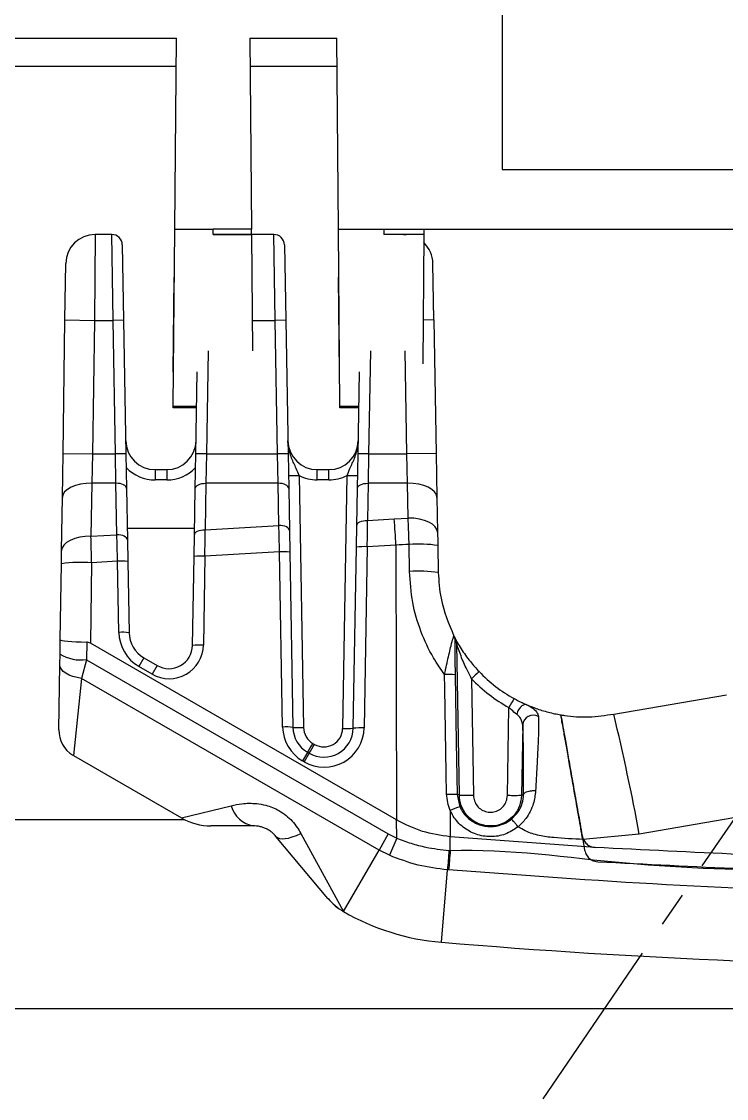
# Model space of a CAD drawing. Header units: millimetres. Extents: x 12 to 854, y 4 to 555.
# Drawn here: x 132.75 to 158.14, y 225.61 to 264.39 of the extents above; entities that cross this region are included whole.
import ezdxf

# ---------------------------------------------------------------- set-up
doc = ezdxf.new("R2010")
doc.units = ezdxf.units.MM
doc.linetypes.add('CENTER', pattern=[10.16, 6.35, -1.27, 1.27, -1.27])
doc.layers.add('DEFAULT_1', color=7, linetype='CENTER')
doc.dimstyles.new('SLDDIMSTYLE1', dxfattribs={"dimtxt": 0.18, "dimasz": 3.556, "dimexe": 0, "dimexo": 0.0625, "dimgap": 0, "dimtad": 0, "dimtih": 1, "dimtoh": 1, "dimdec": 0, "dimrnd": 1e-09, "dimzin": 0, "dimdsep": 46, "dimtxsty": 'Standard', "dimsah": 1, "dimcen": 0.09, "dimadec": 0, "dimazin": 0, "dimtfac": 3.556, "dimtdec": 0, "dimtofl": 0, "dimtmove": 0, "dimatfit": 3, "dimfxl": 1, "dimfrac": 2, "dimtolj": 1, "dimtzin": 0, "dimarcsym": 0})

msp = doc.modelspace()

# ---------------------------------------------------------------- linework, layer by layer
at = {"color": 7, "linetype": 'Continuous', "lineweight": 25}
for p, q in [((150.064, 266.931), (150.064, 259.062)), ((132.284, 263.79), (138.327, 263.79)), ((138.267, 256.907), (138.327, 263.79)), ((140.974, 263.79), (144.106, 263.79)), ((140.974, 263.79), (141.034, 256.907)), ((144.166, 256.907), (144.106, 263.79)), ((132.284, 262.775), (138.319, 262.775)), ((140.982, 262.775), (144.115, 262.775)), ((150.064, 259.062), (188.164, 259.062)), ((135.403, 256.716), (135.373, 253.626)), ((135.999, 256.716), (135.403, 256.716)), ((136.047, 253.626), (135.999, 256.716)), ((138.212, 250.54), (138.267, 256.907)), ((138.267, 256.907), (139.65, 256.907)), ((139.65, 256.712), (139.65, 256.907)), ((141.034, 256.907), (139.65, 256.907)), ((141.841, 256.716), (139.65, 256.716)), ((141.035, 256.716), (141.034, 256.907)), ((141.889, 253.626), (141.841, 256.716)), ((144.166, 256.907), (145.803, 256.907)), ((144.222, 250.54), (144.166, 256.907)), ((145.803, 256.907), (145.803, 256.712)), ((145.803, 256.907), (147.242, 256.907)), ((146.51, 256.716), (145.803, 256.716)), ((146.509, 256.716), (146.607, 256.712)), ((146.51, 256.712), (146.51, 256.716)), ((147.242, 256.907), (147.24, 256.712)), ((147.242, 256.907), (190.987, 256.907)), ((136.38, 256.342), (136.428, 253.633)), ((139.65, 256.712), (141.035, 256.712)), ((141.035, 256.712), (141.072, 252.524)), ((142.222, 256.342), (142.27, 253.633)), ((147.24, 256.712), (145.803, 256.712)), ((147.24, 256.712), (147.2, 252.063)), ((134.315, 253.642), (134.345, 255.674)), ((147.603, 253.644), (147.568, 255.676)), ((138.213, 251.762), (138.243, 255.184)), ((138.243, 255.184), (138.252, 255.184)), ((144.203, 251.74), (144.173, 255.184)), ((144.173, 255.184), (144.181, 255.184)), ((134.244, 248.832), (134.315, 253.642)), ((134.315, 253.642), (135.373, 253.626)), ((135.373, 253.626), (135.302, 248.817)), ((135.373, 253.626), (136.047, 253.626)), ((136.428, 253.633), (136.047, 253.626)), ((136.131, 248.817), (136.047, 253.626)), ((136.428, 253.633), (136.512, 248.823)), ((141.062, 253.626), (141.889, 253.626)), ((142.27, 253.633), (141.889, 253.626)), ((141.973, 248.817), (141.889, 253.626)), ((142.27, 253.633), (142.354, 248.823)), ((147.603, 253.644), (147.213, 253.638)), ((147.603, 253.644), (147.687, 248.835)), ((139.476, 252.524), (139.411, 248.817)), ((145.318, 252.524), (145.253, 248.817)), ((146.629, 248.817), (146.565, 252.524)), ((139.03, 248.823), (139.082, 251.776)), ((144.872, 248.823), (144.924, 251.776)), ((138.211, 250.472), (138.212, 250.54)), ((138.212, 250.54), (139.06, 250.54)), ((144.222, 250.54), (144.902, 250.54)), ((144.222, 250.472), (144.222, 250.54)), ((139.059, 250.472), (138.211, 250.472)), ((144.901, 250.472), (144.222, 250.472)), ((134.22, 247.245), (134.244, 248.832)), ((134.244, 248.832), (135.302, 248.817)), ((135.302, 248.817), (135.279, 247.758)), ((135.302, 248.817), (136.131, 248.817)), ((136.512, 248.823), (136.131, 248.817)), ((136.152, 247.758), (136.131, 248.817)), ((136.512, 248.823), (136.533, 247.575)), ((139.008, 247.575), (139.03, 248.823)), ((139.411, 248.817), (139.03, 248.823)), ((139.411, 248.817), (139.389, 247.758)), ((139.411, 248.817), (141.973, 248.817)), ((142.354, 248.823), (141.973, 248.817)), ((141.994, 247.758), (141.973, 248.817)), ((142.354, 248.823), (142.375, 247.575)), ((144.85, 247.575), (144.872, 248.823)), ((145.253, 248.817), (144.872, 248.823)), ((145.253, 248.817), (145.231, 247.758)), ((145.253, 248.817), (146.629, 248.817)), ((147.687, 248.835), (146.629, 248.817)), ((146.657, 247.758), (146.629, 248.817)), ((147.687, 248.835), (147.715, 247.248)), ((137.562, 248.25), (137.562, 247.879)), ((137.562, 248.25), (137.98, 248.25)), ((137.98, 248.25), (137.98, 247.879)), ((143.404, 247.879), (143.404, 248.25)), ((143.404, 248.25), (143.822, 248.25)), ((143.822, 247.879), (143.822, 248.25)), ((137.98, 247.879), (137.562, 247.879)), ((142.748, 248.036), (142.907, 238.965)), ((143.822, 247.879), (143.404, 247.879)), ((144.319, 238.932), (144.477, 248.036)), ((135.279, 247.758), (135.25, 245.849)), ((136.152, 247.758), (135.279, 247.758)), ((136.185, 245.903), (136.152, 247.758)), ((136.533, 247.575), (136.566, 245.719)), ((138.979, 245.902), (139.008, 247.575)), ((139.389, 247.758), (139.36, 246.086)), ((141.994, 247.758), (139.389, 247.758)), ((142.021, 246.239), (141.994, 247.758)), ((142.375, 247.575), (142.402, 246.056)), ((144.827, 246.239), (144.85, 247.575)), ((145.231, 247.758), (145.208, 246.423)), ((146.657, 247.758), (145.231, 247.758)), ((146.679, 246.504), (146.657, 247.758)), ((134.192, 245.335), (134.22, 247.245)), ((147.715, 247.248), (147.737, 245.993)), ((145.208, 246.423), (146.175, 246.479)), ((146.175, 246.479), (146.679, 246.504)), ((135.25, 245.849), (136.185, 245.903)), ((138.983, 246.133), (136.559, 246.133)), ((138.965, 245.121), (138.979, 245.902)), ((139.36, 246.086), (142.021, 246.239)), ((142.402, 246.056), (142.416, 245.276)), ((144.813, 245.458), (144.827, 246.239)), ((136.566, 245.719), (136.579, 244.94)), ((145.206, 245.472), (145.092, 238.948)), ((146.239, 245.531), (145.206, 245.472)), ((146.239, 245.531), (146.254, 235.636)), ((146.728, 244.583), (146.711, 245.556)), ((147.745, 245.519), (147.762, 244.546)), ((134.185, 244.859), (134.192, 245.335)), ((138.91, 241.915), (138.965, 245.121)), ((139.358, 245.135), (139.302, 241.928)), ((142.046, 245.29), (139.358, 245.135)), ((142.156, 238.982), (142.046, 245.29)), ((142.416, 245.276), (142.526, 238.968)), ((144.699, 238.935), (144.813, 245.458)), ((134.145, 242.12), (134.185, 244.859)), ((135.275, 244.899), (135.233, 242)), ((136.21, 244.953), (135.275, 244.899)), ((136.255, 242.389), (136.21, 244.953)), ((136.579, 244.94), (136.624, 242.376)), ((134.137, 241.606), (134.145, 242.12)), ((135.099, 242.04), (135.089, 241.407)), ((146.254, 235.636), (135.233, 242)), ((134.132, 241.222), (134.137, 241.606)), ((148.523, 236.536), (148.429, 241.976)), ((134.097, 238.883), (134.132, 241.222)), ((135.089, 241.407), (134.916, 240.733)), ((135.089, 241.407), (145.962, 235.13)), ((137.153, 241.478), (136.974, 241.167)), ((137.153, 241.478), (137.64, 241.197)), ((148.361, 241.4), (148.366, 240.86)), ((137.461, 240.887), (136.974, 241.167)), ((137.64, 241.197), (137.461, 240.887)), ((134.916, 240.733), (134.626, 237.951)), ((145.627, 234.549), (134.916, 240.733)), ((148.958, 240.723), (149.031, 236.532)), ((154.084, 239.448), (158.144, 240.142)), ((150.251, 236.512), (150.306, 239.685)), ((150.803, 239.062), (150.759, 236.516)), ((143.245, 238.39), (143.303, 238.357)), ((134.626, 237.951), (138.514, 235.706)), ((143.055, 238.07), (142.876, 237.76)), ((142.933, 237.727), (142.876, 237.76)), ((143.112, 238.037), (142.933, 237.727)), ((143.055, 238.07), (143.112, 238.037)), ((148.438, 236.553), (148.539, 236.113)), ((148.523, 236.536), (148.438, 236.553)), ((150.759, 236.516), (150.836, 236.554)), ((150.836, 236.554), (150.836, 236.554)), ((138.514, 235.706), (140.301, 236.149)), ((148.193, 235.979), (148.193, 235.029)), ((132.284, 235.654), (138.609, 235.654)), ((141.104, 235.423), (139.572, 235.423)), ((146.266, 234.975), (146.254, 235.636)), ((158.406, 235.716), (155.004, 235.124)), ((143.788, 232.812), (141.915, 235.045)), ((142.812, 235.149), (144.352, 232.342)), ((145.962, 235.13), (145.627, 234.549)), ((145.962, 235.13), (146.266, 234.975)), ((153.413, 234.646), (148.193, 235.029)), ((148.195, 234.534), (148.193, 235.029)), ((152.945, 235.065), (152.986, 234.934)), ((155.004, 235.124), (152.967, 234.934)), ((146.266, 234.975), (146.001, 234.362)), ((146.266, 234.975), (146.266, 234.975)), ((152.967, 234.934), (153.035, 234.55)), ((144.352, 232.342), (145.627, 234.549)), ((146.001, 234.362), (145.627, 234.549)), ((147.875, 231.232), (148.093, 233.839)), ((148.136, 233.835), (148.093, 233.839)), ((205.944, 228.831), (132.284, 228.831))]:
    msp.add_line(p, q, dxfattribs=at)
at = {"color": 7, "linetype": 'Continuous', "lineweight": 25, "flags": 128}
for points in [[(135.279, 247.758), (135.073, 247.751), (134.875, 247.723), (134.693, 247.676), (134.533, 247.613), (134.401, 247.535), (134.303, 247.445), (134.242, 247.347), (134.22, 247.245)], [(136.533, 247.575), (136.526, 247.611), (136.503, 247.647), (136.468, 247.679), (136.421, 247.707), (136.363, 247.729), (136.298, 247.746), (136.226, 247.756), (136.152, 247.758)], [(139.008, 247.575), (139.016, 247.611), (139.038, 247.647), (139.074, 247.679), (139.121, 247.707), (139.179, 247.729), (139.244, 247.746), (139.315, 247.756), (139.389, 247.758)], [(142.375, 247.575), (142.368, 247.611), (142.345, 247.647), (142.31, 247.679), (142.263, 247.707), (142.205, 247.729), (142.14, 247.746), (142.068, 247.756), (141.994, 247.758)], [(144.85, 247.575), (144.858, 247.611), (144.88, 247.647), (144.916, 247.679), (144.963, 247.707), (145.021, 247.729), (145.086, 247.746), (145.157, 247.756), (145.231, 247.758)], [(147.715, 247.248), (147.693, 247.35), (147.632, 247.448), (147.534, 247.537), (147.402, 247.615), (147.242, 247.678), (147.06, 247.724), (146.862, 247.751), (146.657, 247.758)], [(144.827, 246.239), (144.835, 246.276), (144.857, 246.311), (144.892, 246.343), (144.94, 246.371), (144.997, 246.394), (145.063, 246.411), (145.134, 246.42), (145.208, 246.423)], [(147.737, 245.993), (147.715, 246.096), (147.654, 246.193), (147.556, 246.283), (147.424, 246.361), (147.264, 246.424), (147.082, 246.47), (146.884, 246.497), (146.679, 246.504)], [(136.566, 245.719), (136.558, 245.756), (136.536, 245.791), (136.5, 245.823), (136.453, 245.851), (136.395, 245.874), (136.33, 245.89), (136.259, 245.9), (136.185, 245.903)], [(138.979, 245.902), (138.987, 245.939), (139.009, 245.974), (139.044, 246.006), (139.092, 246.034), (139.149, 246.057), (139.215, 246.073), (139.286, 246.083), (139.36, 246.086)], [(142.402, 246.056), (142.394, 246.092), (142.372, 246.128), (142.337, 246.16), (142.289, 246.188), (142.232, 246.21), (142.166, 246.227), (142.095, 246.237), (142.021, 246.239)], [(135.25, 245.849), (135.045, 245.841), (134.847, 245.813), (134.665, 245.767), (134.505, 245.704), (134.373, 245.625), (134.275, 245.536), (134.214, 245.438), (134.192, 245.335)], [(134.916, 240.733), (134.752, 240.762), (134.6, 240.803), (134.464, 240.855), (134.348, 240.917), (134.254, 240.987), (134.186, 241.062), (134.145, 241.141), (134.132, 241.222)], [(148.059, 236.566), (148.047, 237.327), (147.997, 240.371), (147.988, 240.873)], [(148.366, 240.86), (148.406, 238.439), (148.438, 236.553)], [(141.915, 235.045), (141.97, 234.999), (142.043, 234.969), (142.135, 234.957), (142.242, 234.962), (142.365, 234.984), (142.502, 235.023), (142.652, 235.078), (142.812, 235.149)], [(148.148, 234.538), (148.141, 234.446), (148.134, 234.355), (148.127, 234.265), (148.12, 234.177), (148.113, 234.09), (148.106, 234.004), (148.1, 233.921), (148.093, 233.839)], [(148.195, 234.534), (148.187, 234.443), (148.179, 234.352), (148.172, 234.262), (148.164, 234.173), (148.157, 234.086), (148.15, 234.001), (148.143, 233.917), (148.136, 233.835)]]:
    msp.add_lwpolyline(points, dxfattribs=at)
at = {"color": 7, "linetype": 'Continuous', "lineweight": 25}
for centre, radius, start, end in [((135.403, 255.658), 1.058, 90.0485, 179.1546), ((135.999, 256.335), 0.381, 1, 90.1957), ((141.841, 256.335), 0.381, 1, 90.1957), ((146.51, 255.658), 1.058, 1, 46.5443), ((137.562, 249.308), 1.058, 181, 270), ((137.98, 249.308), 1.058, 270, 359), ((143.404, 249.308), 1.058, 181, 270), ((143.822, 249.308), 1.058, 270, 359), ((137.562, 249.318), 1.439, 223.6577, 270), ((137.98, 249.318), 1.439, 270, 316.3423), ((142.59, 251.679), 3.646, 266.5052, 272.4949), ((143.404, 249.318), 1.439, 242.9118, 270), ((143.822, 249.318), 1.439, 270, 297.0882), ((144.636, 251.679), 3.646, 267.5051, 273.4948), ((91.06, 242.283), 55.274, 3.3692, 4.3537), ((145.073, 243.587), 1.89, 85.9762, 97.903), ((147.052, 240.588), 4.98, 81.9921, 93.9185), ((139.225, 243.249), 1.89, 85.9762, 97.903), ((142.167, 243.515), 1.779, 81.9744, 93.9048), ((134.921, 239.653), 5.258, 86.1351, 98.0438), ((136.331, 243.179), 1.779, 81.9744, 93.9048), ((147.068, 239.613), 4.981, 81.9926, 93.9189), ((136.376, 240.614), 1.779, 81.9744, 93.9048), ((137.694, 242.414), 1.439, 181, 240), ((137.682, 242.394), 1.058, 181, 240), ((147.99, 242.086), 0.379, 0.9059, 26.7538), ((153.053, 244.638), 5.292, 206.7569, 208.0714), ((153.434, 244.645), 5.673, 206.7569, 208.0714), ((148.05, 241.97), 0.379, 0.9136, 28.0681), ((134.897, 242.863), 1.468, 238.8294, 277.5147), ((138.074, 241.95), 1.228, 240, 359), ((138.063, 241.93), 0.847, 240, 359), ((139.169, 240.043), 1.89, 85.9762, 97.903), ((148.11, 238.907), 1.97, 82.5288, 93.5481), ((152.431, 237.233), 4.923, 130.5064, 134.8618), ((153.053, 244.638), 5.292, 223.7867, 241.0387), ((153.053, 244.648), 5.673, 223.7867, 241.0387), ((156.725, 236.237), 7.286, 148.8315, 151.7594), ((151.186, 239.025), 0.385, 61.4123, 174.4375), ((70.087, 219.302), 86.379, 10.55428, 13.48689), ((135.155, 238.867), 1.058, 179.1546, 238.4741), ((142.277, 237.207), 1.779, 81.9744, 93.9048), ((143.595, 239.007), 1.439, 181, 240), ((143.584, 238.987), 1.058, 181, 240), ((142.748, 242.607), 3.646, 266.5052, 272.4949), ((143.584, 238.977), 0.677, 181, 240), ((143.653, 238.974), 1.439, 240, 359), ((143.641, 238.954), 1.058, 240, 359), ((143.641, 238.944), 0.677, 240, 359), ((144.477, 242.574), 3.646, 267.5051, 273.4948), ((144.959, 237.063), 1.89, 85.9762, 97.903), ((137.087, 241.84), 7.059, 327.7212, 330.7443), ((137.144, 241.807), 7.059, 327.7212, 330.7443), ((141.275, 236.419), 1.011, 195.5116, 260.2519), ((149.134, 234.07), 2.128, 106.2267, 116.2447), ((139.572, 237.539), 2.117, 240.5166, 270), ((145.38, 234.149), 2.079, 220.0047, 240.3591), ((145.416, 234.165), 2.117, 219.9981, 239.7609), ((148.583, 239.669), 8.467, 240.0004, 265.2032), ((169.114, 484.343), 254, 265.20325, 270)]:
    msp.add_arc(centre, radius, start, end, dxfattribs=at)
for centre, major_axis, ratio, start_param, end_param in [((145.193, 245.364), (0.008, 2.121), 0.005957, 4.763287, 5.235398), ((136.2, 244.845), (-0.052, 2.117), 0.005973, 4.763117, 5.235227), ((139.345, 245.027), (0.008, 2.121), 0.005957, 4.763287, 5.235398), ((142.036, 245.182), (-0.052, 2.117), 0.005973, 4.763117, 5.235227), ((135.243, 244.79), (-0.045, 2.118), 0.016589, 4.763521, 5.235632), ((135.203, 242.104), (1.058, -0.016), 0.062395, 3.141593, 4.61455), ((135.134, 237.44), (-0.043, 4.6), 0.228892, 6.148991, 6.276274)]:
    msp.add_ellipse(centre, major_axis=major_axis, ratio=ratio, start_param=start_param, end_param=end_param, dxfattribs=at)
for points, knots in [([(142.748, 248.036), (142.715, 248.121), (142.628, 248.34), (142.462, 248.677), (142.363, 249.015), (142.347, 249.228), (142.346, 249.288), (142.346, 249.289)], [0, 0, 0, 0, 0.196596, 0.509915, 0.861907, 0.997237, 1, 1, 1, 1]), ([(144.477, 248.036), (144.511, 248.121), (144.597, 248.34), (144.764, 248.677), (144.863, 249.015), (144.879, 249.228), (144.88, 249.288), (144.88, 249.289)], [0, 0, 0, 0, 0.196596, 0.509915, 0.861907, 0.997237, 1, 1, 1, 1]), ([(146.711, 245.556), (146.704, 245.794), (146.693, 246.126), (146.682, 246.42), (146.679, 246.504)], [0, 0, 0, 0, 0.714502, 1, 1, 1, 1]), ([(147.737, 245.993), (147.738, 245.951), (147.74, 245.804), (147.743, 245.638), (147.745, 245.519)], [0, 0, 0, 0, 0.285514, 1, 1, 1, 1]), ([(146.711, 245.556), (146.554, 245.548), (146.396, 245.541), (146.239, 245.531), (146.239, 245.531)], [0, 0, 0, 0, 0.999958, 1, 1, 1, 1]), ([(147.988, 240.873), (147.851, 241.071), (147.513, 241.558), (147.111, 242.428), (146.802, 243.476), (146.753, 244.21), (146.728, 244.583)], [0, 0, 0, 0, 0.181466, 0.446299, 0.718697, 1, 1, 1, 1]), ([(147.762, 244.546), (147.782, 244.234), (147.831, 243.44), (148.14, 242.703), (148.328, 242.256)], [0, 0, 0, 0, 0.392971, 1, 1, 1, 1]), ([(147.988, 240.873), (148.001, 240.935), (148.058, 241.205), (148.141, 241.568), (148.232, 241.944), (148.286, 242.149), (148.316, 242.241), (148.325, 242.259), (148.328, 242.257), (148.328, 242.256)], [0, 0, 0, 0, 0.097038, 0.422487, 0.582671, 0.80312, 0.894096, 0.976716, 1, 1, 1, 1]), ([(148.369, 242.091), (148.368, 242.092), (148.367, 242.094), (148.364, 242.075), (148.36, 241.979), (148.359, 241.784), (148.359, 241.573), (148.36, 241.444), (148.361, 241.4)], [0, 0, 0, 0, 0.029897, 0.137417, 0.263014, 0.600943, 0.863289, 1, 1, 1, 1]), ([(148.384, 242.148), (148.388, 242.14), (148.398, 242.121), (148.465, 242), (148.621, 241.738), (148.88, 241.365), (149.125, 241.096), (149.233, 240.977)], [0, 0, 0, 0, 0.086514, 0.198985, 0.39167, 0.730979, 1, 1, 1, 1]), ([(148.958, 240.723), (148.891, 240.852), (148.739, 241.142), (148.583, 241.526), (148.483, 241.809), (148.443, 241.931), (148.431, 241.969), (148.429, 241.974), (148.429, 241.976)], [0, 0, 0, 0, 0.289969, 0.653182, 0.8429, 0.937821, 0.977794, 1, 1, 1, 1]), ([(150.584, 239.446), (150.521, 239.496), (150.429, 239.57), (150.336, 239.657), (150.306, 239.685)], [0, 0, 0, 0, 0.6795423, 1, 1, 1, 1]), ([(150.491, 240.008), (150.589, 239.956), (150.75, 239.871), (150.893, 239.808), (150.948, 239.784)], [0, 0, 0, 0, 0.613891, 1, 1, 1, 1]), ([(150.948, 239.784), (150.933, 239.788), (150.905, 239.796), (150.854, 239.787), (150.802, 239.762), (150.748, 239.721), (150.698, 239.666), (150.652, 239.599), (150.612, 239.525), (150.594, 239.472), (150.584, 239.446)], [0, 0, 0, 0, 0.125, 0.25, 0.375, 0.5, 0.625, 0.75, 0.875, 1, 1, 1, 1]), ([(150.948, 239.784), (150.948, 239.784), (151.006, 239.758), (151.153, 239.678), (151.325, 239.528), (151.355, 239.417), (151.37, 239.363)], [0, 0, 0, 0, 0.0000189, 0.2230623, 0.6165604, 1, 1, 1, 1]), ([(150.948, 239.784), (151.057, 239.738), (151.286, 239.644), (151.624, 239.539), (151.942, 239.462), (152.101, 239.434), (152.177, 239.42)], [0, 0, 0, 0, 0.337097, 0.702936, 0.858799, 1, 1, 1, 1]), ([(150.803, 239.062), (150.794, 239.113), (150.777, 239.215), (150.691, 239.352), (150.611, 239.422), (150.584, 239.446)], [0, 0, 0, 0, 0.398908, 0.797655, 1, 1, 1, 1]), ([(151.37, 239.363), (151.374, 239.188), (151.38, 238.887), (151.35, 238.241), (151.314, 237.543), (151.285, 236.984), (151.27, 236.679)], [0, 0, 0, 0, 0.2989902, 0.5137748, 0.7349036, 1, 1, 1, 1]), ([(152.177, 239.42), (152.221, 239.413), (152.554, 239.36), (153.197, 239.317), (153.785, 239.404), (154.084, 239.448)], [0, 0, 0, 0, 0.07044, 0.528532, 1, 1, 1, 1]), ([(152.967, 234.934), (152.921, 235.198), (152.826, 235.734), (152.691, 236.503), (152.563, 237.228), (152.449, 237.875), (152.35, 238.438), (152.271, 238.886), (152.214, 239.209), (152.182, 239.39), (152.178, 239.411), (152.177, 239.42)], [0, 0, 0, 0, 0.1126348, 0.2285549, 0.3411819, 0.4570502, 0.5700172, 0.6863862, 0.7969733, 0.9110994, 1, 1, 1, 1]), ([(152.177, 239.42), (152.179, 239.403), (152.185, 239.371), (152.232, 239.104), (152.304, 238.698), (152.4, 238.151), (152.516, 237.494), (152.649, 236.743), (152.793, 235.926), (152.894, 235.352), (152.945, 235.065)], [0, 0, 0, 0, 0.124452, 0.249996, 0.374333, 0.499872, 0.624577, 0.749554, 0.874875, 1, 1, 1, 1]), ([(150.836, 236.554), (150.837, 236.837), (150.839, 237.349), (150.833, 238.004), (150.824, 238.615), (150.811, 238.899), (150.803, 239.062)], [0, 0, 0, 0, 0.2656632, 0.481558, 0.7033597, 1, 1, 1, 1]), ([(148.193, 235.979), (148.193, 235.979), (148.112, 236.163), (148.086, 236.364), (148.059, 236.566)], [0, 0, 0, 0, 0.000033, 1, 1, 1, 1]), ([(150.398, 235.664), (150.485, 235.748), (150.656, 235.915), (150.805, 236.234), (150.826, 236.448), (150.836, 236.554)], [0, 0, 0, 0, 0.337167, 0.669314, 1, 1, 1, 1]), ([(151.27, 236.679), (151.25, 236.525), (151.205, 236.181), (150.974, 235.728), (150.743, 235.476), (150.639, 235.388), (150.639, 235.388)], [0, 0, 0, 0, 0.326448, 0.729731, 0.999987, 1, 1, 1, 1]), ([(151.27, 236.679), (151.263, 236.68), (151.223, 236.682), (151.14, 236.681), (151.026, 236.668), (150.925, 236.639), (150.855, 236.6), (150.842, 236.57), (150.836, 236.554)], [0, 0, 0, 0, 0.0322362, 0.1904888, 0.3928856, 0.5952775, 0.7976667, 1, 1, 1, 1]), ([(140.301, 236.149), (140.428, 236.176), (140.709, 236.236), (141.144, 236.245), (141.603, 236.166), (141.972, 236.019), (142.365, 235.748), (142.633, 235.454), (142.768, 235.223), (142.812, 235.149)], [0, 0, 0, 0, 0.1543, 0.343279, 0.453134, 0.618308, 0.717662, 0.910149, 1, 1, 1, 1]), ([(150.759, 236.516), (150.744, 236.391), (150.715, 236.14), (150.517, 235.809), (150.228, 235.56), (149.871, 235.42), (149.49, 235.407), (149.125, 235.521), (148.818, 235.748), (148.604, 236.065), (148.529, 236.345), (148.524, 236.503), (148.523, 236.536)], [0, 0, 0, 0, 0.10783, 0.215815, 0.323991, 0.431972, 0.539804, 0.647561, 0.755337, 0.863291, 0.971583, 1, 1, 1, 1]), ([(149.031, 236.532), (149.031, 236.529), (149.031, 236.508), (149.035, 236.419), (149.075, 236.266), (149.192, 236.093), (149.36, 235.969), (149.559, 235.907), (149.767, 235.914), (149.961, 235.99), (150.119, 236.126), (150.227, 236.307), (150.243, 236.444), (150.251, 236.512)], [0, 0, 0, 0, 0.004586, 0.032754, 0.140626, 0.248244, 0.355575, 0.462764, 0.569967, 0.677324, 0.784942, 0.892482, 1, 1, 1, 1]), ([(150.639, 235.388), (150.489, 235.289), (150.19, 235.092), (149.649, 235.007), (149.115, 235.093), (148.641, 235.355), (148.341, 235.681), (148.228, 235.909), (148.193, 235.979)], [0, 0, 0, 0, 0.183934, 0.367868, 0.551801, 0.735677, 0.919418, 1, 1, 1, 1]), ([(148.539, 236.113), (148.566, 236.06), (148.652, 235.887), (148.88, 235.639), (149.24, 235.441), (149.647, 235.373), (150.032, 235.441), (150.275, 235.568), (150.382, 235.651), (150.398, 235.664)], [0, 0, 0, 0, 0.080567, 0.264201, 0.447991, 0.631885, 0.815793, 0.970901, 1, 1, 1, 1]), ([(141.915, 235.045), (141.883, 235.08), (141.829, 235.14), (141.717, 235.231), (141.601, 235.302), (141.473, 235.359), (141.339, 235.399), (141.21, 235.42), (141.14, 235.422), (141.104, 235.423)], [0, 0, 0, 0, 0.165087, 0.27575, 0.398992, 0.520337, 0.6495, 0.823075, 1, 1, 1, 1]), ([(152.986, 234.934), (152.631, 234.95), (152.1, 234.974), (151.397, 235.06), (150.96, 235.195), (150.724, 235.337), (150.639, 235.388)], [0, 0, 0, 0, 0.4402831, 0.6588825, 0.877323, 1, 1, 1, 1]), ([(146.266, 234.975), (146.266, 234.975), (146.437, 234.909), (146.783, 234.789), (147.409, 234.622), (147.87, 234.569), (148.148, 234.538)], [0, 0, 0, 0, 0.0000103, 0.2834912, 0.567028, 1, 1, 1, 1]), ([(148.195, 234.534), (148.195, 234.534), (150.309, 234.616), (154.525, 233.939), (160.875, 233.803), (167.008, 233.639), (172.929, 233.671), (178.632, 233.82), (184.336, 234.101), (188.136, 234.378), (190.034, 234.534), (190.034, 234.534)], [0, 0, 0, 0, 0, 0.151613, 0.303225, 0.454934, 0.591024, 0.727185, 0.863557, 1, 1, 1, 1, 1]), ([(152.986, 234.934), (152.991, 234.924), (153.022, 234.863), (153.103, 234.765), (153.248, 234.672), (153.359, 234.654), (153.413, 234.646)], [0, 0, 0, 0, 0.063479, 0.381143, 0.698521, 1, 1, 1, 1]), ([(184.816, 234.646), (181.329, 234.47), (174.354, 234.12), (163.874, 234.12), (156.9, 234.47), (153.413, 234.646)], [0, 0, 0, 0, 0.333333, 0.666667, 1, 1, 1, 1]), ([(148.093, 233.839), (147.739, 233.882), (147.02, 233.97), (146.344, 234.23), (146.001, 234.362)], [0, 0, 0, 0, 0.493082, 1, 1, 1, 1]), ([(148.148, 234.538), (148.164, 234.537), (148.179, 234.536), (148.195, 234.534), (148.195, 234.534)], [0, 0, 0, 0, 0.999595, 1, 1, 1, 1]), ([(153.035, 234.55), (153.039, 234.532), (153.055, 234.458), (153.115, 234.336), (153.239, 234.214), (153.377, 234.147), (153.469, 234.136), (153.504, 234.131)], [0, 0, 0, 0, 0.083218, 0.336439, 0.589446, 0.842121, 1, 1, 1, 1]), ([(190.093, 233.835), (186.573, 233.583), (180.446, 233.144), (171.691, 232.935), (163.841, 232.976), (155.985, 233.251), (150.752, 233.64), (148.136, 233.835)], [0, 0, 0, 0, 0.252019, 0.43865, 0.625281, 0.81264, 1, 1, 1, 1]), ([(153.504, 234.131), (156.971, 233.958), (163.905, 233.612), (174.324, 233.612), (181.258, 233.958), (184.725, 234.131)], [0, 0, 0, 0, 0.333333, 0.666667, 1, 1, 1, 1])]:
    msp.add_open_spline(points, degree=3, knots=knots, dxfattribs=at)
for points in [[(148.059, 236.566), (148.108, 236.567), (148.205, 236.568), (148.328, 236.565), (148.416, 236.561), (148.431, 236.556), (148.438, 236.553)], [(148.523, 236.536), (148.533, 236.534), (148.552, 236.531), (148.67, 236.529), (148.836, 236.529), (148.966, 236.531), (149.031, 236.532)], [(150.759, 236.516), (150.749, 236.515), (150.73, 236.512), (150.612, 236.509), (150.446, 236.509), (150.316, 236.511), (150.251, 236.512)], [(148.193, 235.029), (147.853, 235.077), (147.173, 235.172), (146.561, 235.482), (146.254, 235.636)], [(150.639, 235.388), (150.609, 235.425), (150.548, 235.499), (150.47, 235.59), (150.414, 235.653), (150.404, 235.661), (150.398, 235.664)]]:
    msp.add_open_spline(points, degree=3, dxfattribs=at)

# ---------------------------------------------------------------- leaders
at = {"layer": 'DEFAULT_1'}
msp.add_leader([(166.582, 247.605), (138.528, 206.593)], dimstyle='SLDDIMSTYLE1', dxfattribs=at)

doc.saveas('drawing.dxf')
